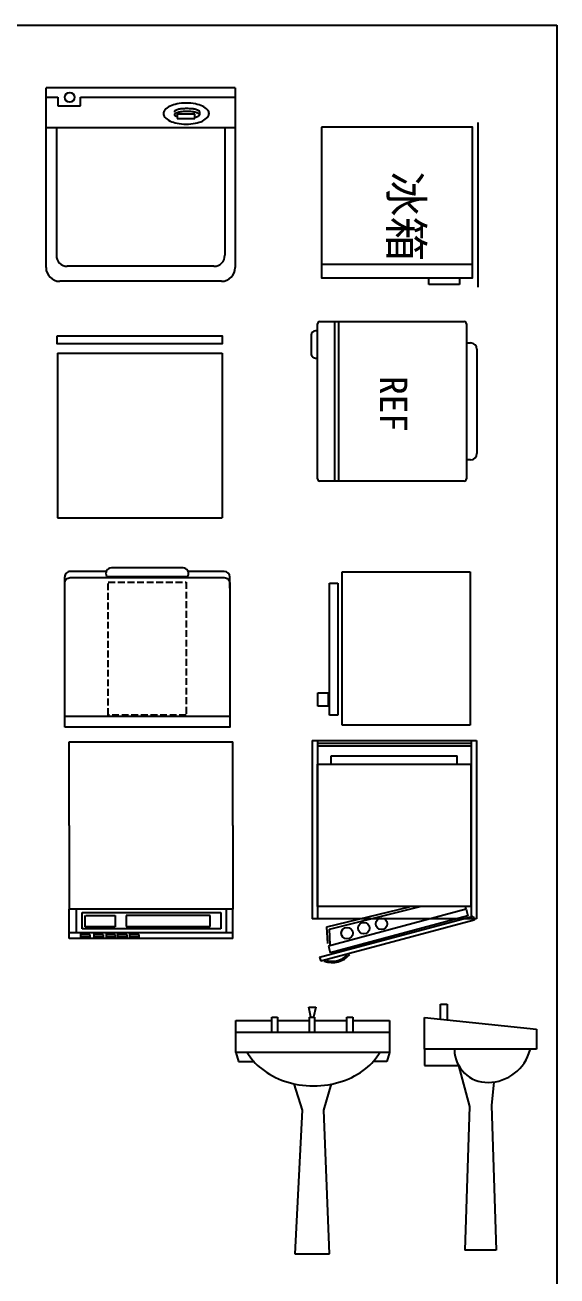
# Model space of a CAD drawing. Extents: x -42728 to 99010, y -18674 to 47645.
# Drawn here: x 54508 to 56448, y 41749 to 46309 of the extents above; entities that cross this region are included whole.
import ezdxf

# ---------------------------------------------------------------- set-up
doc = ezdxf.new("R2010")
doc.units = 0
doc.header["$LTSCALE"] = 100
doc.header["$MEASUREMENT"] = 0
doc.linetypes.add('DASH', pattern=[0.35, 0.25, -0.1])
doc.layers.get('0').update_dxf_attribs({"linetype": 'CONTINUOUS'})
for name, color, linetype in [('1', 1, 'CONTINUOUS'), ('2', 3, 'CONTINUOUS'), ('3', 4, 'CONTINUOUS'), ('PUB_TEXT', 7, 'CONTINUOUS'), ('TOTHER', 7, 'CONTINUOUS'), ('WINDOW', 2, 'CONTINUOUS'), ('图层4', 4, 'CONTINUOUS'), ('浅', 4, 'CONTINUOUS'), ('深', 5, 'CONTINUOUS')]:
    doc.layers.add(name, color=color, linetype=linetype)
doc.styles.get("Standard").update_dxf_attribs({"font": 'ISOCP'})
doc.styles.add('仿宋', font='')
doc.styles.get('仿宋').set_extended_font_data('FangSong_GB2312')

# ---------------------------------------------------------------- blocks, each defined once
blk = doc.blocks.new('A$C6CA52780')
at = {"layer": '浅'}
for p, q in [((100.8, 604.8), (480.7, 604.8)), ((0, 31), (0, 558.3)), ((7.8, 566), (573.8, 566)), ((77.5, 566), (77.5, 581.5)), ((504, 581.5), (504, 566)), ((581.5, 558.3), (581.5, 31)), ((573.8, 23.3), (7.8, 23.3)), ((33.9, 23.3), (33.9, 15.5)), ((132.8, 15.5), (132.8, 23.3)), ((49.4, 0), (117.3, 0))]:
    blk.add_line(p, q, dxfattribs=at)
for centre, radius, start, end in [((100.8, 581.5), 23.3, 90, 180), ((480.7, 581.5), 23.3, 360, 90), ((7.8, 558.3), 7.75, 90, 180), ((573.8, 558.3), 7.75, 0, 90), ((7.8, 31), 7.75, 180, 270), ((49.4, 15.5), 15.5, 180, 270), ((117.3, 15.5), 15.5, 270, 0), ((573.8, 31), 7.75, 270, 360)]:
    blk.add_arc(centre, radius, start, end, dxfattribs=at)
at = {"layer": '深'}
for p, q in [((0, 100.1), (581.5, 100.1)), ((0, 84.6), (581.5, 84.6))]:
    blk.add_line(p, q, dxfattribs=at)
at = {"layer": '深', "style": '仿宋'}
blk.add_text('REF', height=100, dxfattribs=at).set_placement((198.1, 250.7))
blk = doc.blocks.new('XYJ03')
at = {"layer": 'PUB_TEXT', "color": 2}
for p, q in [((-567.3, 281), (-567.3, 149.6)), ((-507, 301), (-547.3, 301)), ((-567.3, -149.6), (-567.3, -281)), ((-485.7, -301), (-547.3, -301))]:
    blk.add_line(p, q, dxfattribs=at)
at = {"layer": 'PUB_TEXT', "color": 3}
blk.add_line((-38.2, 301), (-38.2, -301), dxfattribs=at)
at = {"layer": 'PUB_TEXT', "color": 2}
blk.add_lwpolyline([(0, -301), (-524.9, -301, -0.414214), (-544.9, -281), (-544.9, 281, -0.414214), (-524.9, 301), (0, 301)], format="xyb", close=True, dxfattribs=at)
at = {"layer": 'PUB_TEXT', "color": 3}
blk.add_lwpolyline([(-549.1, -147.7), (-549.1, 0), (-549.1, 147.7), (-550.3, 148.3, 0.574399), (-580.1, 130.9), (-580.1, 0), (-580.1, -130.9, 0.574399), (-550.3, -148.3)], format="xyb", close=True, dxfattribs=at)
at = {"layer": 'PUB_TEXT', "color": 4, "linetype": 'DASH'}
blk.add_lwpolyline([(-528.6, -141.9), (-528.6, 141.9), (-44.1, 141.9), (-44.1, -141.9)], close=True, dxfattribs=at)
at = {"layer": 'PUB_TEXT', "color": 2}
for centre, start, end in [((-547.3, 281), 90, 180), ((-547.3, -281), 180, 270)]:
    blk.add_arc(centre, 20, start, end, dxfattribs=at)
blk = doc.blocks.new('A$C24A17497')
at = {"layer": 'WINDOW', "rotation": 270}
blk.add_blockref('XYJ03', (301, 0), dxfattribs=at)
blk = doc.blocks.new('A$C1DE368A4')
at = {"layer": 'PUB_TEXT', "color": 2}
for p, q in [((1.2, 600), (601.2, 600)), ((1.2, 600), (1.2, 0)), ((601.2, 600), (601.2, 0))]:
    blk.add_line(p, q, dxfattribs=at)
blk.add_lwpolyline([(0, 663.4), (601.6, 663.4), (601.6, 634.2), (0, 634.2)], close=True, dxfattribs=at)
blk = doc.blocks.new('A$C092E4ACD')
at = {"layer": '2'}
blk.add_line((1.2, 0), (601.2, 0), dxfattribs=at)
at = {"layer": '1'}
blk.add_blockref('A$C1DE368A4', (0, 0), dxfattribs=at)
blk = doc.blocks.new('A$C4C046EAD')
at = {"color": 2}
for p, q in [((690, 705.8), (0, 705.8)), ((42.6, 670), (0, 670)), ((42.6, 670.8), (42.6, 640.2)), ((42.6, 640.2), (125.7, 640.2)), ((125.7, 640.2), (125.7, 670.8)), ((690, 670), (125.7, 670)), ((478.5, 609.5), (478.5, 592.9)), ((543.1, 609.5), (478.5, 609.5)), ((478.5, 592.9), (543.1, 592.9)), ((543.1, 592.9), (543.1, 609.5)), ((559.8, 617.8), (559.8, 607.3)), ((37.7, 561.6), (37.7, 94.9)), ((652.3, 561.6), (652.3, 94.9)), ((612.3, 54.9), (77.7, 54.9))]:
    blk.add_line(p, q, dxfattribs=at)
blk.add_lwpolyline([(428.3, 611.4, 0.185158), (433.2, 598.7, 0.102042), (452.7, 584.3, 0.060862), (477.7, 576.3, 0.047173), (511.5, 573.1, 0.047173), (545.2, 576.3, 0.060862), (570.3, 584.3, 0.102042), (589.7, 598.7, 0.185158), (594.6, 611.4, 0.185158), (589.7, 624.1, 0.102042), (570.3, 638.5, 0.060862), (545.2, 646.5, 0.047173), (511.5, 649.7, 0.047173), (477.7, 646.5, 0.060862), (452.7, 638.5, 0.102042), (433.2, 624.1, 0.185158)], format="xyb", close=True, dxfattribs=at)
for points in [[(559.8, 617.8, 0.259034), (557.9, 621.2, 0.076276), (546.4, 626.2, 0.036515), (532.8, 628.6, 0.026615), (514, 629.6, 0.026615), (495.1, 628.6, 0.036515), (481.6, 626.2, 0.076276), (470, 621.2, 0.259034), (468.1, 617.8, 0.078462), (468.3, 616.6, 0.056762)], [(559.8, 607.3, 0.259034), (557.9, 610.7, 0.076276), (546.4, 615.6, 0.036515), (532.8, 618.1, 0.026615), (514, 619.1, 0.026615), (495.1, 618.1, 0.036515), (481.6, 615.6, 0.076276), (470, 610.7, 0.259034), (468.1, 607.3, 0.259034), (470, 603.9, 0.056762), (478.5, 599.9, 0.036515)], [(543.1, 598.2, 0.008736), (546.4, 598.9, 0.076276), (557.9, 603.9, 0.259034), (559.8, 607.3, 0.259034)]]:
    blk.add_lwpolyline(points, format="xyb", dxfattribs=at)
blk.add_circle((86.3, 670.8), 17.5, dxfattribs=at)
for centre, start, end in [((77.7, 94.9), 180, 270), ((612.3, 94.9), 270, 0)]:
    blk.add_arc(centre, 40, start, end, dxfattribs=at)
at = {"layer": 'TOTHER', "color": 2, "linetype": 'Continuous'}
for p, q in [((0, 50), (0, 705.8)), ((690, 705.8), (690, 50)), ((0, 561.2), (690, 561.2)), ((640, 0), (50, 0))]:
    blk.add_line(p, q, dxfattribs=at)
for centre, start, end in [((50, 50), 180, 270), ((640, 50), 270, 0)]:
    blk.add_arc(centre, 50, start, end, dxfattribs=at)
blk = doc.blocks.new('A$C0C656837')
for p, q in [((89.4, 0), (89.4, 559.9)), ((89.4, 559.9), (556.3, 559.9)), ((556.3, 559.9), (556.3, 0)), ((42.7, 36.3), (42.7, 518.4)), ((42.7, 518.4), (73.9, 518.4)), ((73.9, 518.4), (73.9, 36.3)), ((0, 118.2), (38.8, 118.2)), ((0, 69.1), (0, 118.2)), ((38.8, 118.2), (38.8, 69.1)), ((38.8, 69.1), (0, 69.1)), ((73.9, 36.3), (42.7, 36.3)), ((556.3, 0), (89.4, 0))]:
    blk.add_line(p, q)
blk = doc.blocks.new('A$C29BB779F')
for p, q in [((0, 717), (597.1, 717)), ((0, 411.9), (0, 717)), ((597.1, 411.9), (597.1, 717)), ((0, 411.9), (0, 106.8)), ((597.1, 411.9), (597.1, 106.8)), ((597.1, 106.8), (0, 106.8)), ((0, 0), (0, 106.8)), ((25.2, 106.8), (25.2, 20.2)), ((46.8, 95), (553.6, 95)), ((46.8, 34.9), (46.8, 95)), ((553.6, 95), (553.6, 34.9)), ((571.9, 106.8), (571.9, 20.2)), ((597.1, 0), (597.1, 106.8)), ((58.6, 41.9), (58.6, 83.8)), ((60.9, 83.8), (168.1, 83.8)), ((168.1, 83.8), (168.1, 41.9)), ((514.5, 83), (207.7, 83)), ((207.7, 83), (207.7, 43.4)), ((514.5, 43.4), (514.5, 83)), ((597.1, 20.2), (0, 20.2)), ((597.1, 0), (0, 0)), ((40, 14), (74.9, 14)), ((42.3, 4.7), (42.3, 16.3)), ((74.9, 4.7), (42.3, 4.7)), ((553.6, 34.9), (46.8, 34.9)), ((168.1, 41.9), (58.6, 41.9)), ((74.9, 14), (74.9, 4.7)), ((88.9, 14), (123.8, 14)), ((91.2, 4.7), (91.2, 16.3)), ((123.8, 4.7), (91.2, 4.7)), ((123.8, 14), (123.8, 4.7)), ((133.1, 14), (168.1, 14)), ((135.5, 4.7), (135.5, 16.3)), ((168.1, 4.7), (135.5, 4.7)), ((168.1, 14), (168.1, 4.7)), ((175.1, 14), (210, 14)), ((177.4, 4.7), (177.4, 16.3)), ((210, 4.7), (177.4, 4.7)), ((207.7, 43.4), (514.5, 43.4)), ((210, 14), (210, 4.7)), ((219.3, 14), (254.3, 14)), ((221.6, 4.7), (221.6, 16.3)), ((254.3, 4.7), (221.6, 4.7)), ((254.3, 14), (254.3, 4.7)), ((597.1, 0), (597.1, 20.2))]:
    blk.add_line(p, q)
blk = doc.blocks.new('A$C360D3B67')
for p, q in [((0, 807.3), (600, 807.3)), ((0, 807.3), (0, 157.3)), ((0, 807.3), (0, 157.3)), ((0, 807.3), (0, 157.3)), ((20, 807.3), (20, 157.3)), ((20, 797.3), (580, 797.3)), ((20, 787.3), (580, 787.3)), ((580, 807.3), (580, 157.3)), ((600, 807.3), (600, 157.3)), ((69.5, 750.9), (529.5, 750.9)), ((69.5, 720.6), (69.5, 750.9)), ((529.5, 720.6), (529.5, 750.9)), ((19.5, 720.6), (579.5, 720.6)), ((19.5, 201.7), (19.5, 720.6)), ((579.5, 720.6), (579.5, 201.7)), ((579.5, 713.1), (579.5, 229.2)), ((579.5, 201.7), (19.5, 201.7)), ((54, 127.4), (355.8, 200.7)), ((562, 192), (59.7, 57.5)), ((63.5, 119.6), (394.9, 201.7)), ((562, 192), (559.4, 201.7)), ((562, 192), (568.5, 167.9)), ((600, 157.3), (0, 157.3)), ((27.7, 16.7), (587.9, 166.8)), ((591.8, 152.3), (31.5, 2.2)), ((568.5, 167.9), (66.2, 33.3)), ((587.9, 166.8), (591.8, 152.3)), ((57.2, 67.1), (54, 127.4)), ((66.5, 62.4), (63.5, 119.6)), ((59.7, 57.5), (66.2, 33.3)), ((27.7, 16.7), (31.5, 2.2)), ((44.7, 2.3), (53.7, 4.7))]:
    blk.add_line(p, q)
for centre in [(188.6, 122.7), (253.4, 138.5), (127.7, 104.5)]:
    blk.add_circle(centre, 21)
for radius, start, end in [(83.4, 249.8756, 320.1244), (78.4, 255.4644, 314.5356)]:
    blk.add_arc((73.4, 80.6), radius, start, end)
blk = doc.blocks.new('A$C6F871028')
for p, q in [((266.3, 898.9), (291.8, 898.9)), ((274.2, 862.3), (266.3, 898.9)), ((291.8, 898.9), (283.6, 862.3)), ((0, 734.3), (0, 850)), ((0, 850), (131, 850)), ((131, 862.3), (152.4, 862.3)), ((131, 808.2), (131, 862.3)), ((152.4, 862.3), (152.4, 808.2)), ((152.4, 850), (269, 850)), ((269, 862.3), (286.6, 862.3)), ((269, 808.3), (269, 862.3)), ((286.6, 862.3), (286.6, 808.3)), ((286.6, 850), (405.3, 850)), ((405.3, 862.3), (426.7, 862.3)), ((405.3, 808.2), (405.3, 862.3)), ((426.7, 862.3), (426.7, 808.2)), ((426.7, 850), (560, 850)), ((560, 850), (560, 734.3)), ((0, 808.3), (560, 808.3)), ((560, 734.3), (0, 734.3)), ((0, 734.3), (9.7, 701.6)), ((560, 734.3), (550.3, 701.6)), ((9.7, 701.6), (67.9, 701.6)), ((550.3, 701.6), (501.7, 701.6)), ((211.2, 620), (241.6, 523.9)), ((321.2, 523.9), (348.8, 620)), ((241.6, 523.9), (215, 0)), ((342.2, 0), (321.2, 523.9)), ((215, 0), (342.2, 0))]:
    blk.add_line(p, q)
for centre, radius, start, end in [((233.6, 851.1), 225.2, 211.2216, 231.4004), ((333.2, 851.1), 225.2, 308.5996, 328.7784), ((263.8, 888.8), 273.5, 231.4004, 251.7032), ((303.1, 888.8), 273.5, 288.2968, 308.5996), ((283.4, 948.3), 336.1, 251.7032, 270), ((283.4, 948.3), 336.1, 270, 288.2968)]:
    blk.add_arc(centre, radius, start, end)
blk = doc.blocks.new('A$C4C7A3E95')
for p, q in [((58.7, 896.6), (82.2, 896.6)), ((58.7, 843.1), (58.7, 896.6)), ((82.2, 896.6), (82.2, 840.2)), ((0, 848.7), (408.2, 806.4)), ((0, 733.1), (0, 848.7)), ((408.2, 806.4), (408.2, 733.1)), ((408.2, 733.1), (0, 733.1)), ((0, 733.1), (0, 673.9)), ((0, 673.9), (123.3, 673.9)), ((123.3, 673.9), (164.5, 524.4)), ((252.8, 613.4), (243.8, 527.3)), ((164.5, 524.4), (146.8, 0)), ((243.8, 527.3), (261.4, 0)), ((261.4, 0), (146.8, 0))]:
    blk.add_line(p, q)
for centre, radius, start, end in [((229.6, 732.7), 120.9, 181.1696, 271.1654), ((230.8, 771.1), 159.3, 270.4479, 345.1342)]:
    blk.add_arc(centre, radius, start, end)

msp = doc.modelspace()

# ---------------------------------------------------------------- linework, layer by layer
for p, q in [((36455.69455, 46309.43498), (56448.48597, 46309.43498)), ((56448.48597, 46309.43498), (56448.48597, 32102.82767))]:
    msp.add_line(p, q)
at = {"layer": '图层4'}
for p, q in [((56160.99453, 45354.27213), (56160.99453, 45954.27213)), ((55590.03389, 45437.32574), (56140.03389, 45437.32574)), ((55980.81488, 45364.03929), (55980.81488, 45387.32574)), ((56093.03141, 45387.32574), (56093.03141, 45364.03929)), ((56093.03141, 45364.03929), (55980.81488, 45364.03929))]:
    msp.add_line(p, q, dxfattribs=at)
msp.add_lwpolyline([(55590.03389, 45937.32574), (55590.03389, 45387.32574), (56140.03389, 45387.32574), (56140.03389, 45937.32574)], close=True, dxfattribs=at)

# ---------------------------------------------------------------- block references
at = {"color": 3, "rotation": 270}
msp.add_blockref('A$C6CA52780', (55551.9335, 45228.17645), dxfattribs=at)
for name, p in [('A$C0C656837', (55575.73932, 43756.48957)), ('A$C29BB779F', (54669.50058, 42979.44432)), ('A$C360D3B67', (55555.19094, 42894.14349)), ('A$C4C7A3E95', (55965.50861, 41842.6189)), ('A$C6F871028', (55277.14003, 41829.64939))]:
    msp.add_blockref(name, p)
at = {"layer": '1'}
msp.add_blockref('A$C4C046EAD', (54584.94095, 45375.12802), dxfattribs=at)
at = {"layer": '3'}
msp.add_blockref('A$C24A17497', (54653.09203, 43749.80375), dxfattribs=at)
at = {"layer": 'PUB_TEXT', "color": 3}
msp.add_blockref('A$C092E4ACD', (54626.13214, 44512.7432), dxfattribs=at)

# ---------------------------------------------------------------- texts
at = {"layer": '图层4', "insert": (55958.40879, 45775.33318), "char_height": 120, "width": 5494.5742, "attachment_point": 1, "rotation": 270}
msp.add_mtext('\\f宋体|b0|i0|c134|p2;冰箱', dxfattribs=at)

doc.saveas('drawing.dxf')
